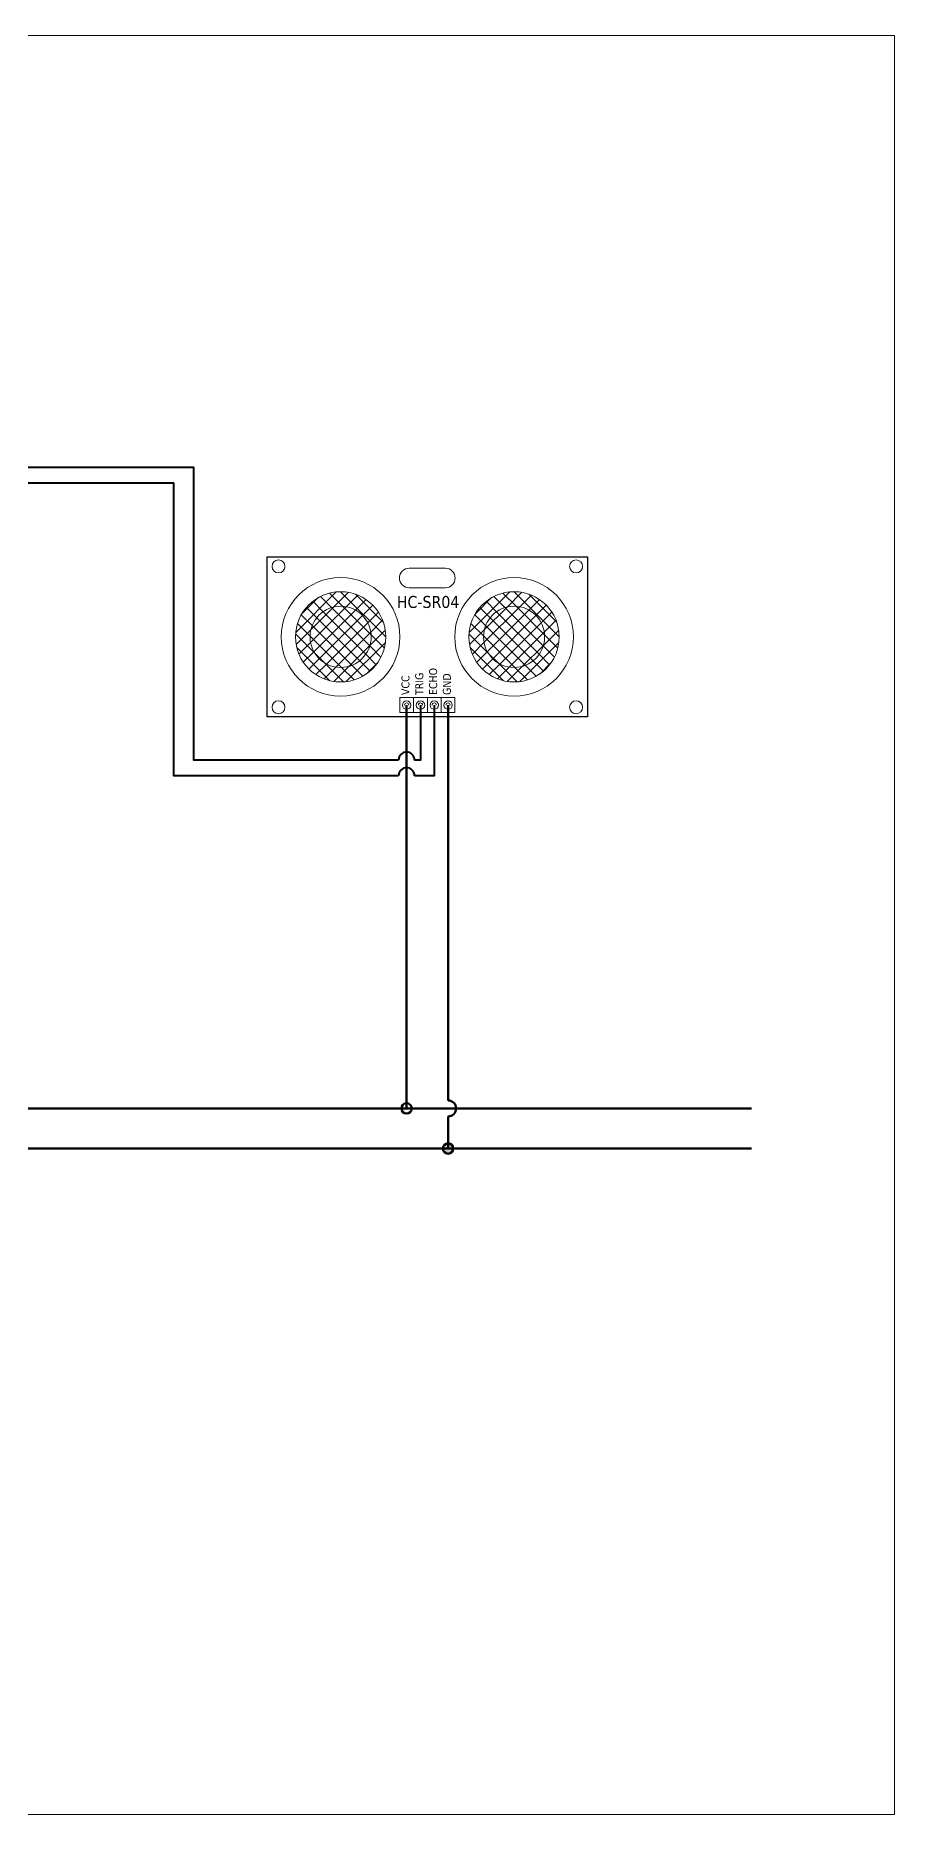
# Model space of a CAD drawing. Extents: x -201 to 3149, y -111 to 111.
# Drawn here: x 2015.8 to 2123.2, y -111 to 111.2 of the extents above; entities that cross this region are included whole.
import ezdxf

# ---------------------------------------------------------------- set-up
doc = ezdxf.new("R2010")
doc.units = 0
doc.linetypes.add('CONTINU', pattern=[0])
doc.layers.get('0').update_dxf_attribs({"lineweight": 9})
doc.layers.add('2', color=7, linetype='CONTINU')
for name, color, linetype, lineweight in [('contorno', 7, 'CONTINU', 30), ('fase_5V', 1, 'Continuous', 40), ('GND', 3, 'Continuous', 40), ('SINAL', 5, 'Continuous', 40)]:
    doc.layers.add(name, color=color, linetype=linetype, lineweight=lineweight)
doc.layers.add('hatch', color=253, linetype='Continuous', transparency=0.6)
doc.styles.add('times 2', font='tahoma.ttf')
pattern_1 = [(45, (1922.2045, -5.4786), (-0.77799, 0.77799), []), (135, (1922.2045, -5.4786), (-0.77799, -0.77799), [])]
pattern_2 = [(45, (1943.8833, -5.4786), (-0.77799, 0.77799), []), (135, (1943.8833, -5.4786), (-0.77799, -0.77799), [])]

msp = doc.modelspace()

# ---------------------------------------------------------------- hatches: boundary and pattern name
at = {"layer": 'fase_5V', "lineweight": 50}
h = msp.add_hatch(dxfattribs=at)
h.set_pattern_fill('ANGLE', color=256)
h.set_pattern_definition([(0, (0, 0), (0, 6.985), [5.08, -1.905]), (90, (0, 0), (-6.985, 4e-16), [5.08, -1.905])])
h.paths.add_polyline_path([(2062.85, -22.83), (2061.55, -22.83, 1)])
h.paths.add_polyline_path([(2062.2, -22.18, 0.414214), (2061.55, -22.83), (2062.2, -22.83)])
h.paths.add_polyline_path([(2062.2, -22.18), (2062.2, -22.83), (2062.85, -22.83, 0.414214)])
at = {"layer": 'GND', "lineweight": 50}
h = msp.add_hatch(color=256, dxfattribs=at)
h.dxf.hatch_style = 1
h.paths.add_polyline_path([(1743.84, -27.19), (1743.84, -27.84), (1744.5, -27.84, 0.414214)])
h.paths.add_polyline_path([(1743.84, -27.19, 0.414214), (1743.19, -27.84), (1743.84, -27.84)])
h.paths.add_polyline_path([(1744.5, -27.84), (1743.19, -27.84, 1)])
h.paths.add_polyline_path([(1831.83, -27.19), (1831.83, -27.84), (1832.48, -27.84, 0.414214)])
h.paths.add_polyline_path([(1832.48, -27.84), (1831.83, -27.84), (1831.18, -27.84, 1)])
h.paths.add_polyline_path([(1831.83, -27.19, 0.414214), (1831.18, -27.84), (1831.83, -27.84)])
h.paths.add_polyline_path([(1940.16, -27.19, 0.414214), (1939.51, -27.84), (1940.16, -27.84)])
h.paths.add_polyline_path([(1940.16, -27.19), (1940.16, -27.84), (1940.81, -27.84, 0.414214)])
h.paths.add_polyline_path([(1940.81, -27.84), (1939.51, -27.84, 1)])
h.paths.add_polyline_path([(1997.55, -27.19), (1997.55, -27.84), (1998.2, -27.84, 0.414214)])
h.paths.add_polyline_path([(1997.55, -27.19, 0.414214), (1996.89, -27.84), (1997.55, -27.84)])
h.paths.add_polyline_path([(1998.2, -27.84), (1997.55, -27.84), (1996.89, -27.84, 1)])
h.paths.add_polyline_path([(2067.38, -27.19), (2067.38, -27.84), (2068.03, -27.84, 0.414214)])
h.paths.add_polyline_path([(2068.03, -27.84), (2066.73, -27.84, 1)])
h.paths.add_polyline_path([(2067.38, -27.19, 0.414214), (2066.73, -27.84), (2067.38, -27.84)])
at = {"layer": 'hatch'}
h = msp.add_hatch(dxfattribs=at)
h.set_pattern_fill('ANSI37', color=256, scale=0.346534)
h.set_pattern_definition(pattern_1)
h.paths.add_polyline_path([(2050.12, 36.09, 1), (2057.77, 36.09, 1)], flags=0)
h.paths.add_polyline_path([(2048.31, 36.09, 1), (2059.59, 36.09, 1)])
h.paths.add_polyline_path([(2057.77, 36.09, -1), (2050.12, 36.09, -1)], flags=16)
h = msp.add_hatch(dxfattribs=at)
h.set_pattern_fill('ANSI37', color=256, scale=0.346534)
h.set_pattern_definition(pattern_2)
h.paths.add_polyline_path([(2071.8, 36.09, 1), (2079.45, 36.09, 1)], flags=0)
h.paths.add_polyline_path([(2069.98, 36.09, 1), (2081.27, 36.09, 1)])
h.paths.add_polyline_path([(2079.45, 36.09, -1), (2071.8, 36.09, -1)], flags=16)
h = msp.add_hatch(dxfattribs=at)
h.set_pattern_fill('ANSI37', color=256, scale=0.346534)
h.set_pattern_definition(pattern_1)
h.paths.add_polyline_path([(2057.77, 36.09, 1), (2050.12, 36.09, 1)])
h = msp.add_hatch(dxfattribs=at)
h.set_pattern_fill('ANSI37', color=256, scale=0.346534)
h.set_pattern_definition(pattern_2)
h.paths.add_polyline_path([(2079.45, 36.09, 1), (2071.8, 36.09, 1)])

# ---------------------------------------------------------------- linework, layer by layer
for points in [[(1692.51, 111.22), (2123.16, 111.22), (2123.16, -111.05), (1692.51, -111.05)], [(2061.34, 28.52), (2063.06, 28.52), (2063.06, 26.63), (2061.34, 26.63)], [(2063.06, 28.52), (2064.79, 28.52), (2064.79, 26.63), (2063.06, 26.63)], [(2064.79, 28.52), (2066.51, 28.52), (2066.51, 26.63), (2064.79, 26.63)], [(2066.51, 28.52), (2068.24, 28.52), (2068.24, 26.63), (2066.51, 26.63)]]:
    msp.add_lwpolyline(points, close=True)
for points in [[(2062.53, 44.67), (2067.04, 44.67)], [(2062.53, 42.21), (2067.04, 42.21)]]:
    msp.add_lwpolyline(points)
for centre, radius in [((2046.19, 44.89), 0.807), ((2083.38, 44.89), 0.807), ((2053.95, 36.09), 7.41), ((2075.63, 36.09), 7.41), ((2046.19, 27.29), 0.807), ((2062.2, 27.57), 0.528), ((2063.93, 27.57), 0.528), ((2065.65, 27.57), 0.528), ((2067.38, 27.57), 0.528), ((2083.38, 27.29), 0.807)]:
    msp.add_circle(centre, radius)
at = {"color": 8}
for centre, radius in [((2053.95, 36.09), 5.64), ((2075.63, 36.09), 5.64), ((2053.95, 36.09), 3.82), ((2075.63, 36.09), 3.82)]:
    msp.add_circle(centre, radius, dxfattribs=at)
for centre, radius, start, end in [((2062.53, 43.44), 1.23, 90, 270), ((2067.04, 43.44), 1.23, 270, 90), ((2062.2, 27.57), 0.258, 0, 180), ((2063.93, 27.57), 0.258, 0, 180), ((2065.65, 27.57), 0.258, 0, 180), ((2067.38, 27.57), 0.258, 0, 180)]:
    msp.add_arc(centre, radius, start, end)
at = {"layer": 'contorno'}
msp.add_lwpolyline([(2044.79, 46.09), (2084.79, 46.09), (2084.79, 26.09), (2044.79, 26.09), (2044.79, 46.09)], dxfattribs=at)
at = {"layer": 'fase_5V', "lineweight": 50}
for points in [[(2062.2, 27.57), (2062.2, -22.83)], [(1722.02, -22.83), (2105.3, -22.83)]]:
    msp.add_lwpolyline(points, dxfattribs=at)
msp.add_circle((2062.2, -22.83), 0.652, dxfattribs=at)
at = {"layer": 'GND', "lineweight": 50}
for points in [[(2067.38, 27.57), (2067.38, -21.83)], [(2067.38, -23.83), (2067.38, -27.84)], [(1722.02, -27.84), (2105.3, -27.84)]]:
    msp.add_lwpolyline(points, dxfattribs=at)
msp.add_circle((2067.38, -27.84), 0.652, dxfattribs=at)
msp.add_arc((2067.38, -22.83), 1, 270, 90, dxfattribs=at)
at = {"layer": 'SINAL'}
for points in [[(2061.2, 20.7), (2035.59, 20.7), (2035.59, 57.25), (1957.45, 57.25), (1957.45, 50.91)], [(2061.2, 18.74), (2033.1, 18.74), (2033.1, 55.3), (1958.45, 55.3)], [(2063.93, 27.57), (2063.93, 20.7), (2063.2, 20.7)], [(2065.65, 27.57), (2065.65, 18.74), (2063.2, 18.74)]]:
    msp.add_lwpolyline(points, dxfattribs=at)
for centre in [(2062.2, 20.7), (2062.2, 18.74)]:
    msp.add_arc(centre, 1, 0, 180, dxfattribs=at)

# ---------------------------------------------------------------- texts
at = {"insert": (2060.98, 41.2), "char_height": 1.5, "attachment_point": 1, "style": 'times 2'}
msp.add_mtext_dynamic_manual_height_columns('HC-SR04', width=3.6996, gutter_width=5, heights=[0], dxfattribs=at)
at = {"layer": '2', "style": 'times 2'}
for s, p in [('VCC', (2062.55, 28.82)), ('TRIG', (2064.28, 28.82)), ('ECHO', (2066.01, 28.82)), ('GND', (2067.73, 28.82))]:
    msp.add_text(s, height=1, rotation=90, dxfattribs=at).set_placement(p)

doc.saveas('drawing.dxf')
